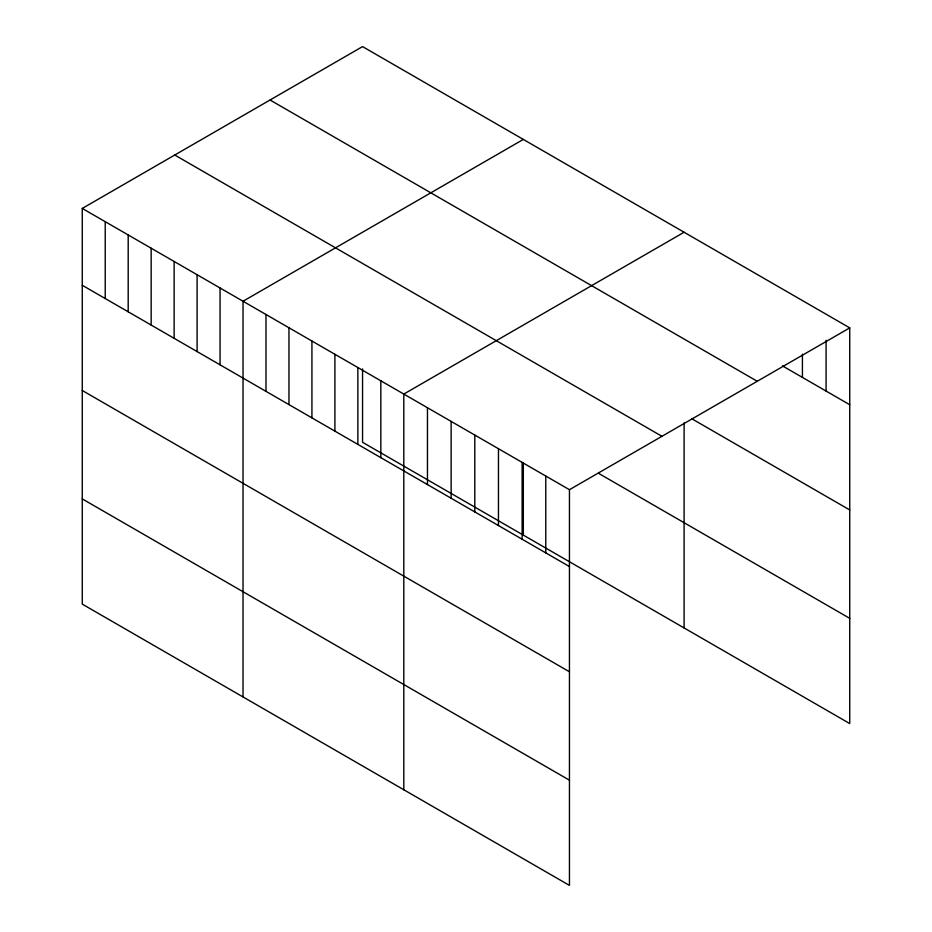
<?xml version="1.0" encoding="UTF-8"?>
<svg xmlns="http://www.w3.org/2000/svg" width="932" height="932" viewBox="0 0 932 932"><rect width="100%" height="100%" fill="white"/><g stroke="black" fill="none" stroke-linecap="round" stroke-linejoin="round"><path stroke-width="1.4" d="M82.261 208.43L569.452 489.708L569.452 885.4L82.261 604.122L82.261 208.43L362.548 46.6L849.739 327.878L849.739 723.57L362.548 442.292L362.548 368.921M523.33 139.416L243.031 301.246L243.031 696.95M684.1 232.243L403.801 394.073L403.801 789.765M569.452 489.708L849.739 327.878M782.484 365.892L849.739 404.721M270.059 100.004L757.25 381.281M691.567 418.619L849.739 509.944M174.75 155.027L661.941 436.304M598.274 473.165L849.739 618.347M82.261 285.274L569.452 566.551M82.261 390.496L569.452 671.774M82.261 498.9L569.452 780.177M826.078 340.308L826.078 391.056M802.417 354.195L802.417 377.39M684.1 422.872L684.1 627.935M545.779 476.042L545.779 552.886M523.33 463.122L523.33 535.119M522.118 462.377L522.118 539.22M498.457 448.723L498.457 525.555M474.796 435.058L474.796 511.901M451.135 421.392L451.135 498.236M427.462 407.727L427.462 484.57M380.839 380.804L380.839 457.647M357.865 367.546L357.865 444.389M334.903 354.288L334.903 431.132M311.929 341.03L311.929 417.874M288.967 327.773L288.967 404.616M265.993 314.503L265.993 391.347M220.057 287.988L220.057 364.831M197.095 274.73L197.095 351.574M174.133 261.473L174.133 338.316M151.159 248.203L151.159 325.047M128.197 234.946L128.197 311.789M105.223 221.688L105.223 298.531"/></g></svg>
